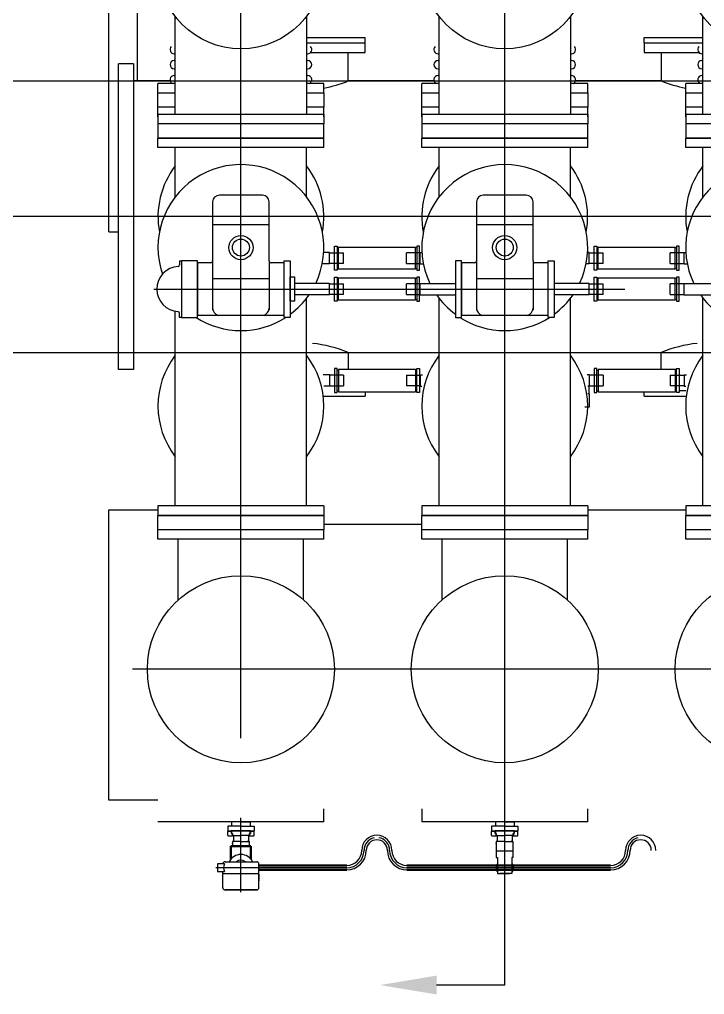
# Model space of a CAD drawing. Header units: millimetres. Extents: x 198973 to 283123, y 132052 to 191502.
# Drawn here: x 237273 to 239090, y 166362 to 168947 of the extents above; entities that cross this region are included whole.
import ezdxf

# ---------------------------------------------------------------- set-up
doc = ezdxf.new("R2010")
doc.units = ezdxf.units.MM
doc.header["$LTSCALE"] = 1000
doc.linetypes.add('G', pattern=[2, 1.25, -0.25, 0.25, -0.25])
for name, color, linetype in [('01', 7, 'Continuous'), ('05', 4, 'G'), ('PUB_HATCH', 8, 'Continuous')]:
    doc.layers.add(name, color=color, linetype=linetype)

# ---------------------------------------------------------------- blocks, each defined once
blk = doc.blocks.new('隔离接地组合式俯视图')
at = {"layer": '01'}
for p, q in [((-1450, 920), (-1450, 480)), ((-1412, 920), (-1450, 920)), ((-1387, 920), (-1412, 920)), ((-1412, 480), (-1412, 920)), ((-1387, 480), (-1387, 920)), ((-1387, 874.2), (-1127.4, 874.2)), ((-1127.4, 525.8), (-1387, 525.8)), ((-1450, 480), (-1412, 480)), ((-1387, 480), (-1412, 480)), ((-1412, 220), (-1450, 220)), ((-1450, 220), (-1450, -220)), ((-1412, -220), (-1412, 220)), ((-1387, 220), (-1412, 220)), ((-1387, -220), (-1387, 220)), ((-1387, 174.2), (-1127.4, 174.2)), ((-1127.4, -174.2), (-1387, -174.2)), ((-1450, -220), (-1412, -220)), ((-1387, -220), (-1412, -220)), ((-1412, -480), (-1450, -480)), ((-1450, -480), (-1450, -920)), ((-1387, -480), (-1412, -480)), ((-1412, -920), (-1412, -480)), ((-1387, -920), (-1387, -480)), ((-1387, -525.8), (-1127.4, -525.8))]:
    blk.add_line(p, q, dxfattribs=at)
for centre in [(-993, 700), (-993, 0), (-993, -700)]:
    blk.add_circle(centre, 220, dxfattribs=at)
blk = doc.blocks.new('户内高位接地开关俯视图')
at = {"layer": '01'}
for p, q in [((-1000, 480), (-1000, 920)), ((-975, 920), (-1000, 920)), ((-975, 480), (-975, 920)), ((-25, 920), (0, 920)), ((-25, 480), (-25, 920)), ((0, 480), (0, 920)), ((-975, 874.2), (-458.9, 874.2)), ((-475, 858), (-475, 863)), ((-475, 863), (-463.9, 863)), ((-325, 858), (-475, 858)), ((-475, 858), (-475, 815)), ((-325, 858), (-475, 858)), ((-325, 863), (-336.1, 863)), ((-325, 863), (-325, 858)), ((-325, 815), (-325, 858)), ((-155.6, 874.2), (-25, 874.2)), ((-475, 815), (-325, 815)), ((-330, 815), (-470, 815)), ((-470, 585), (-470, 815)), ((-330, 780), (-330, 815)), ((-400, 775), (-455, 775)), ((-325.4, 775), (-400, 775)), ((-371.8, 775), (-372, 625)), ((-169, 775), (-325, 775)), ((-229, 775), (-229, 625)), ((-151, 643), (-151, 757)), ((-400, 625), (-455, 625)), ((-325.4, 625), (-400, 625)), ((-325, 625), (-169, 625)), ((-330, 585), (-330, 620)), ((-474.5, 585), (-330, 585)), ((-432.5, 558), (-432.5, 569)), ((-432.5, 569), (-367.5, 569)), ((-367.5, 569), (-367.5, 558)), ((-367.5, 558), (-432.5, 558)), ((-415, 465), (-415, 558)), ((-385, 465), (-385, 558)), ((-975, 525.8), (-424.4, 525.8)), ((-155.6, 525.8), (-25, 525.8)), ((-975, 480), (-1000, 480)), ((-25, 480), (0, 480)), ((-429.5, 441.5), (-370.5, 441.5)), ((-429.5, 236.5), (-429.5, 441.5)), ((-428.5, 444.5), (-428.5, 441.5)), ((-415, 465), (-385, 465)), ((-414, 465), (-386, 465)), ((-414, 428), (-414, 465)), ((-386, 465), (-386, 428)), ((-371.5, 441.5), (-371.5, 444.5)), ((-370.5, 441.5), (-370.5, 236.5)), ((-414, 428), (-386, 428)), ((-414, 261), (-386, 261)), ((-414, 261), (-414, 224)), ((-386, 224), (-386, 261)), ((-429.5, 236.5), (-370.5, 236.5)), ((-428.5, 233.5), (-428.5, 236.5)), ((-371.5, 236.5), (-371.5, 233.5)), ((-975, 220), (-1000, 220)), ((-1000, -220), (-1000, 220)), ((-975, -220), (-975, 220)), ((-415, 224), (-385, 224)), ((-415, 224), (-415, 131)), ((-414, 224), (-386, 224)), ((-385, 224), (-385, 131)), ((-25, 220), (0, 220)), ((-25, -220), (-25, 220)), ((0, -220), (0, 220)), ((-975, 174.2), (-424.4, 174.2)), ((-155.6, 174.2), (-25, 174.2)), ((-470, -115), (-470, 115)), ((-330, 115), (-470, 115)), ((-330, 80), (-330, 115)), ((-400, 75), (-455, 75)), ((-325.4, 75), (-400, 75)), ((-371.8, 75), (-372, -75)), ((-169, 75), (-325, 75)), ((-229, 75), (-229, -75)), ((-151, -57), (-151, 57)), ((-400, -75), (-455, -75)), ((-325.4, -75), (-400, -75)), ((-325, -75), (-169, -75)), ((-330, -115), (-330, -80)), ((-474.5, -115), (-330, -115)), ((-415, -224), (-415, -131)), ((-385, -224), (-385, -131)), ((-975, -174.2), (-424.4, -174.2)), ((-155.6, -174.2), (-25, -174.2)), ((-975, -220), (-1000, -220)), ((-415, -224), (-385, -224)), ((-414, -261), (-414, -224)), ((-414, -224), (-386, -224)), ((-386, -224), (-386, -261)), ((-25, -220), (0, -220)), ((-429.5, -247.5), (-370.5, -247.5)), ((-429.5, -452.5), (-429.5, -247.5)), ((-428.5, -244.5), (-428.5, -247.5)), ((-371.5, -247.5), (-371.5, -244.5)), ((-370.5, -247.5), (-370.5, -452.5)), ((-414, -261), (-386, -261)), ((-414, -439), (-414, -476)), ((-414, -439), (-386, -439)), ((-386, -476), (-386, -439)), ((-429.5, -452.5), (-370.5, -452.5)), ((-428.5, -455.5), (-428.5, -452.5)), ((-371.5, -452.5), (-371.5, -455.5)), ((-1000, -920), (-1000, -480)), ((-975, -480), (-1000, -480)), ((-975, -920), (-975, -480)), ((-415, -476), (-415, -569)), ((-415, -476), (-385, -476)), ((-414, -476), (-386, -476)), ((-385, -476), (-385, -569)), ((-25, -920), (-25, -480)), ((-25, -480), (0, -480)), ((0, -920), (0, -480)), ((-975, -525.8), (-424.4, -525.8)), ((-155.6, -525.8), (-25, -525.8))]:
    blk.add_line(p, q, dxfattribs=at)
for points in [[(-325, 585), (-325, 569), (-475, 569), (-475, 585)], [(-368, 451.5), (-368, 444.5), (-432, 444.5), (-432, 451.5)], [(-368, 226.5), (-368, 233.5), (-432, 233.5), (-432, 226.5)], [(-325, 115), (-325, 131), (-475, 131), (-475, 115)], [(-325, -115), (-325, -131), (-475, -131), (-475, -115)], [(-368, -237.5), (-368, -244.5), (-432, -244.5), (-432, -237.5)], [(-368, -462.5), (-368, -455.5), (-432, -455.5), (-432, -462.5)]]:
    blk.add_lwpolyline(points, close=True, dxfattribs=at)
for centre, radius in [((-290, 700), 32.1), ((-290, 700), 22.5), ((-290, 0), 32.1), ((-290, 0), 22.5)]:
    blk.add_circle(centre, radius, dxfattribs=at)
for centre, radius, start, end in [((-710, 700), 220, 52.3557, 127.6443), ((-400, 863), 60, 3.5833, 176.4167), ((-290, 700), 220, 244.417, 108.7437), ((-463.9, 867), 4, 270, 356.4167), ((-336.1, 867), 4, 183.5833, 270), ((-290, 700), 220, 147.2362, 212.7638), ((-325, 780), 5, 180, 270), ((-450.5, 755), 20, 90, 163.8726), ((-169, 757), 18, 0, 90), ((-450.5, 645), 20, 196.1274, 270), ((-325, 620), 5, 90, 180), ((-169, 643), 18, 270, 0), ((-290, 700), 220, 216.545, 235.3765), ((-710, 700), 220, 232.3557, 307.6443), ((-710, 0), 220, 52.3557, 127.6443), ((-290, 0), 220, 244.417, 115.583), ((-290, 0), 220, 124.6235, 143.455), ((-290, 0), 220, 147.2362, 212.7638), ((-325, 80), 5, 180, 270), ((-450.5, 55), 20, 90, 163.8726), ((-169, 57), 18, 0, 90), ((-450.5, -55), 20, 196.1274, 270), ((-325, -80), 5, 90, 180), ((-169, -57), 18, 270, 0), ((-290, 0), 220, 216.545, 235.3765), ((-710, 0), 220, 232.3557, 307.6443), ((-710, -700), 220, 52.3557, 127.6443), ((-290, -700), 220, 255.5225, 115.583), ((-290, -700), 220, 124.6235, 143.455)]:
    blk.add_arc(centre, radius, start, end, dxfattribs=at)
at = {"layer": '05'}
blk.add_line((-400, 931.4), (-400, -1351.5), dxfattribs=at)
at = {"layer": 'DEFPOINTS', "linetype": 'ByBlock'}
for p in [(-347, 585), (-347, 585), (-347, -115), (-347, -115)]:
    blk.add_point(p, dxfattribs=at)

msp = doc.modelspace()

# ---------------------------------------------------------------- hatches: boundary and pattern name
at = {"layer": 'PUB_HATCH'}
for points in [[(238537.8, 166704.2), (238541.4, 166707.9), (238541.4, 166686.7), (238537.8, 166691.7)], [(238583.1, 166704.2), (238579.4, 166707.9), (238579.4, 166686.7), (238583.1, 166691.7)]]:
    msp.add_hatch(color=256, dxfattribs=at).paths.add_polyline_path(points)

# ---------------------------------------------------------------- linework, layer by layer
for p, q in [((238560.4, 166742.7, 0), (238560.4, 172602.5, 0)), ((237860.4, 167041.4, 0), (237860.4, 172390.8, 0)), ((237585.4, 169164, 0), (237585.4, 168784, 0)), ((238034.6, 168899.4, 0), (238190.4, 168899.4, 0)), ((238190.4, 168884.4, 0), (238190.4, 168899.4, 0)), ((238930.4, 168884.4, 0), (238930.4, 168899.4, 0)), ((238930.4, 168899.4, 0), (239086.2, 168899.4, 0)), ((238034.6, 168884.4, 0), (238190.4, 168884.4, 0)), ((238190.4, 168859.4, 0), (238190.4, 168884.4, 0)), ((238930.4, 168884.4, 0), (238930.4, 168859.4, 0)), ((238930.4, 168884.4, 0), (239086.2, 168884.4, 0)), ((237683.4, 168856, 0), (237686.2, 168856, 0)), ((238034.6, 168856, 0), (238037.4, 168856, 0)), ((238045.4, 168859.4, 0), (238190.4, 168859.4, 0)), ((238145.4, 168784, 0), (238145.4, 168859.4, 0)), ((238383.4, 168856, 0), (238386.2, 168856, 0)), ((238734.6, 168856, 0), (238737.4, 168856, 0)), ((238930.4, 168859.4, 0), (239075.4, 168859.4, 0)), ((238975.4, 168859.4, 0), (238975.4, 168784, 0)), ((239083.4, 168856, 0), (239086.2, 168856, 0)), ((237535.4, 168019, 0), (237535.4, 168829, 0)), ((237575.4, 168829, 0), (237535.4, 168829, 0)), ((237575.4, 168829, 0), (237575.4, 168019, 0)), ((237683.4, 168838, 0), (237686.2, 168838, 0)), ((238034.6, 168838, 0), (238037.4, 168838, 0)), ((238383.4, 168838, 0), (238386.2, 168838, 0)), ((238734.6, 168838, 0), (238737.4, 168838, 0)), ((239083.4, 168838, 0), (239086.2, 168838, 0)), ((237683.4, 168816, 0), (237686.2, 168816, 0)), ((237683.4, 168798, 0), (237686.2, 168798, 0)), ((238034.6, 168816, 0), (238037.4, 168816, 0)), ((238034.6, 168798, 0), (238037.4, 168798, 0)), ((238383.4, 168816, 0), (238386.2, 168816, 0)), ((238383.4, 168798, 0), (238386.2, 168798, 0)), ((238734.6, 168816, 0), (238737.4, 168816, 0)), ((238734.6, 168798, 0), (238737.4, 168798, 0)), ((239083.4, 168816, 0), (239086.2, 168816, 0)), ((239083.4, 168798, 0), (239086.2, 168798, 0)), ((223664.4, 168784, 0), (248610.4, 168784, 0)), ((237673.6, 168784, 0), (237575.4, 168784, 0)), ((237640.4, 168752, 0), (237640.4, 168777, 0)), ((237686.2, 168777, 0), (237640.4, 168777, 0)), ((237678.8, 168777, 0), (237677.1, 168777, 0)), ((238080.4, 168777, 0), (238034.6, 168777, 0)), ((238080.4, 168752, 0), (238080.4, 168777, 0)), ((238373.6, 168784, 0), (238145.4, 168784, 0)), ((238340.4, 168752, 0), (238340.4, 168777, 0)), ((238386.2, 168777, 0), (238340.4, 168777, 0)), ((238378.8, 168777, 0), (238377.1, 168777, 0)), ((238780.4, 168777, 0), (238734.6, 168777, 0)), ((238975.4, 168784, 0), (238747.2, 168784, 0)), ((238780.4, 168752, 0), (238780.4, 168777, 0)), ((239040.4, 168752, 0), (239040.4, 168777, 0)), ((239086.2, 168777, 0), (239040.4, 168777, 0)), ((239078.8, 168777, 0), (239077.1, 168777, 0)), ((237640.4, 168752, 0), (237686.2, 168752, 0)), ((237640.4, 168714, 0), (237640.4, 168752, 0)), ((237640.4, 168752, 0), (237686.2, 168752, 0)), ((238034.6, 168752, 0), (238080.4, 168752, 0)), ((238034.6, 168752, 0), (238080.4, 168752, 0)), ((238080.4, 168752, 0), (238080.4, 168714, 0)), ((238340.4, 168752, 0), (238386.2, 168752, 0)), ((238340.4, 168752, 0), (238386.2, 168752, 0)), ((238340.4, 168714, 0), (238340.4, 168752, 0)), ((238734.6, 168752, 0), (238780.4, 168752, 0)), ((238734.6, 168752, 0), (238780.4, 168752, 0)), ((238780.4, 168752, 0), (238780.4, 168714, 0)), ((239040.4, 168752, 0), (239086.2, 168752, 0)), ((239040.4, 168752, 0), (239086.2, 168752, 0)), ((239040.4, 168714, 0), (239040.4, 168752, 0)), ((237640.4, 168689, 0), (237640.4, 168714, 0)), ((237686.2, 168714, 0), (237640.4, 168714, 0)), ((238080.4, 168714, 0), (238034.6, 168714, 0)), ((238080.4, 168689, 0), (238080.4, 168714, 0)), ((238340.4, 168689, 0), (238340.4, 168714, 0)), ((238386.2, 168714, 0), (238340.4, 168714, 0)), ((238780.4, 168714, 0), (238734.6, 168714, 0)), ((238780.4, 168689, 0), (238780.4, 168714, 0)), ((239040.4, 168689, 0), (239040.4, 168714, 0)), ((239086.2, 168714, 0), (239040.4, 168714, 0)), ((248856.4, 168424, 0), (222510.4, 168424, 0)), ((237510.4, 168384, 0), (237535.4, 168384, 0)), ((238095.4, 168329, 0), (238080, 168329, 0)), ((238095.4, 168299, 0), (238095.4, 168329, 0)), ((238095.4, 168328, 0), (238132.4, 168328, 0)), ((238095.4, 168300, 0), (238095.4, 168328, 0)), ((238118.9, 168342.5, 0), (238115.9, 168342.5, 0)), ((238118.9, 168284.5, 0), (238118.9, 168343.5, 0)), ((238118.9, 168343.5, 0), (238323.9, 168343.5, 0)), ((238132.4, 168300, 0), (238132.4, 168328, 0)), ((238299.4, 168300, 0), (238299.4, 168328, 0)), ((238336.4, 168328, 0), (238299.4, 168328, 0)), ((238323.9, 168284.5, 0), (238323.9, 168343.5, 0)), ((238323.9, 168342.5, 0), (238326.9, 168342.5, 0)), ((238336.4, 168299, 0), (238336.4, 168329, 0)), ((238336.4, 168329, 0), (238340.8, 168329, 0)), ((238336.4, 168300, 0), (238336.4, 168328, 0)), ((238784.4, 168329, 0), (238780, 168329, 0)), ((238784.4, 168299, 0), (238784.4, 168329, 0)), ((238784.4, 168300, 0), (238784.4, 168328, 0)), ((238784.4, 168328, 0), (238821.4, 168328, 0)), ((238807.9, 168342.5, 0), (238804.9, 168342.5, 0)), ((238807.9, 168343.5, 0), (239012.9, 168343.5, 0)), ((238807.9, 168284.5, 0), (238807.9, 168343.5, 0)), ((238821.4, 168300, 0), (238821.4, 168328, 0)), ((238999.4, 168300, 0), (238999.4, 168328, 0)), ((239036.4, 168328, 0), (238999.4, 168328, 0)), ((239012.9, 168284.5, 0), (239012.9, 168343.5, 0)), ((239012.9, 168342.5, 0), (239015.9, 168342.5, 0)), ((239036.4, 168329, 0), (239040.8, 168329, 0)), ((239036.4, 168299, 0), (239036.4, 168329, 0)), ((239036.4, 168300, 0), (239036.4, 168328, 0)), ((238095.4, 168299, 0), (238076.2, 168299, 0)), ((238132.4, 168300, 0), (238095.4, 168300, 0)), ((238115.9, 168285.5, 0), (238118.9, 168285.5, 0)), ((238323.9, 168284.5, 0), (238118.9, 168284.5, 0)), ((238299.4, 168300, 0), (238336.4, 168300, 0)), ((238326.9, 168285.5, 0), (238323.9, 168285.5, 0)), ((238336.4, 168299, 0), (238344.7, 168299, 0)), ((238784.4, 168299, 0), (238776.2, 168299, 0)), ((238821.4, 168300, 0), (238784.4, 168300, 0)), ((238804.9, 168285.5, 0), (238807.9, 168285.5, 0)), ((239012.9, 168284.5, 0), (238807.9, 168284.5, 0)), ((238999.4, 168300, 0), (239036.4, 168300, 0)), ((239015.9, 168285.5, 0), (239012.9, 168285.5, 0)), ((239036.4, 168299, 0), (239044.7, 168299, 0)), ((223889.4, 168064, 0), (248833.4, 168063.6, 0)), ((237575.4, 168064, 0), (237658.4, 168064, 0)), ((238145.4, 168064, 0), (238145.4, 168019, 0)), ((238145.4, 168064, 0), (238386.2, 168064, 0)), ((238762.5, 168064, 0), (238975.4, 168064, 0)), ((238975.4, 168019, 0), (238975.4, 168064, 0)), ((237575.4, 168019, 0), (237535.4, 168019, 0)), ((238115.9, 168018, 0), (238118.9, 168018, 0)), ((238118.9, 168019, 0), (238118.9, 167960, 0)), ((238323.9, 168019, 0), (238118.9, 168019, 0)), ((238323.9, 168019, 0), (238323.9, 167960, 0)), ((238326.9, 168018, 0), (238323.9, 168018, 0)), ((238804.9, 168018, 0), (238807.9, 168018, 0)), ((239012.9, 168019, 0), (238807.9, 168019, 0)), ((238807.9, 168019, 0), (238807.9, 167960, 0)), ((239012.9, 168019, 0), (239012.9, 167960, 0)), ((239015.9, 168018, 0), (239012.9, 168018, 0)), ((238095.4, 168004.5, 0), (238078.7, 168004.5, 0)), ((238095.4, 168004.5, 0), (238095.4, 167974.5, 0)), ((238095.4, 168003.5, 0), (238095.4, 167975.5, 0)), ((238132.4, 168003.5, 0), (238095.4, 168003.5, 0)), ((238132.4, 168003.5, 0), (238132.4, 167975.5, 0)), ((238299.4, 168003.5, 0), (238299.4, 167975.5, 0)), ((238299.4, 168003.5, 0), (238336.4, 168003.5, 0)), ((238336.4, 168004.5, 0), (238336.4, 167974.5, 0)), ((238336.4, 168004.5, 0), (238342.2, 168004.5, 0)), ((238336.4, 168003.5, 0), (238336.4, 167975.5, 0)), ((238784.4, 168004.5, 0), (238778.7, 168004.5, 0)), ((238784.4, 168004.5, 0), (238784.4, 167974.5, 0)), ((238821.4, 168003.5, 0), (238784.4, 168003.5, 0)), ((238784.4, 168003.5, 0), (238784.4, 167975.5, 0)), ((238821.4, 168003.5, 0), (238821.4, 167975.5, 0)), ((238999.4, 168003.5, 0), (239036.4, 168003.5, 0)), ((238999.4, 168003.5, 0), (238999.4, 167975.5, 0)), ((239036.4, 168004.5, 0), (239042.2, 168004.5, 0)), ((239036.4, 168004.5, 0), (239036.4, 167974.5, 0)), ((239036.4, 168003.5, 0), (239036.4, 167975.5, 0)), ((238095.4, 167974.5, 0), (238080.4, 167974.5, 0)), ((238095.4, 167975.5, 0), (238132.4, 167975.5, 0)), ((238336.4, 167975.5, 0), (238299.4, 167975.5, 0)), ((238336.4, 167974.5, 0), (238340.4, 167974.5, 0)), ((238784.4, 167974.5, 0), (238780.4, 167974.5, 0)), ((238784.4, 167954, 0), (238784.4, 167975.5, 0)), ((238784.4, 167975.5, 0), (238821.4, 167975.5, 0)), ((239036.4, 167975.5, 0), (238999.4, 167975.5, 0)), ((239036.4, 167974.5, 0), (239040.4, 167974.5, 0)), ((238080.4, 167948.5, 0), (238190.4, 167948.5, 0)), ((238118.9, 167961, 0), (238115.9, 167961, 0)), ((238118.9, 167960, 0), (238323.9, 167960, 0)), ((238190.4, 167960, 0), (238190.4, 167948.5, 0)), ((238323.9, 167961, 0), (238326.9, 167961, 0)), ((238784.4, 167954, 0), (238780.4, 167954, 0)), ((238784.4, 167954, 0), (238784.4, 167919, 0)), ((238807.9, 167961, 0), (238804.9, 167961, 0)), ((238807.9, 167960, 0), (239012.9, 167960, 0)), ((238930.4, 167948.5, 0), (238930.4, 167960, 0)), ((238930.4, 167948.5, 0), (239042.3, 167948.5, 0)), ((239012.9, 167961, 0), (239015.9, 167961, 0)), ((239022.9, 167963.5, 0), (239040.8, 167963.5, 0)), ((238784.4, 167919, 0), (238772.6, 167919, 0)), ((237640.4, 167657, 0), (237640.4, 167632, 0)), ((238080.4, 167657, 0), (237640.4, 167657, 0)), ((238080.4, 167657, 0), (238080.4, 167632, 0)), ((238780.4, 167657, 0), (238340.4, 167657, 0)), ((238340.4, 167657, 0), (238340.4, 167632, 0)), ((238780.4, 167657, 0), (238780.4, 167632, 0)), ((239480.4, 167657, 0), (239040.4, 167657, 0)), ((239040.4, 167657, 0), (239040.4, 167632, 0)), ((237640.4, 167594, 0), (237640.4, 167632, 0)), ((238080.4, 167632, 0), (237640.4, 167632, 0)), ((237640.4, 167632, 0), (238080.4, 167632, 0)), ((238080.4, 167632, 0), (238080.4, 167594, 0)), ((238780.4, 167632, 0), (238340.4, 167632, 0)), ((238340.4, 167632, 0), (238780.4, 167632, 0)), ((238340.4, 167594, 0), (238340.4, 167632, 0)), ((238780.4, 167632, 0), (238780.4, 167594, 0)), ((239480.4, 167632, 0), (239040.4, 167632, 0)), ((239040.4, 167632, 0), (239480.4, 167632, 0)), ((239040.4, 167594, 0), (239040.4, 167632, 0)), ((237640.4, 167569, 0), (237640.4, 167594, 0)), ((238080.4, 167594, 0), (237640.4, 167594, 0)), ((238080.4, 167569, 0), (238080.4, 167594, 0)), ((238780.4, 167594, 0), (238340.4, 167594, 0)), ((238340.4, 167569, 0), (238340.4, 167594, 0)), ((238780.4, 167569, 0), (238780.4, 167594, 0)), ((239480.4, 167594, 0), (239040.4, 167594, 0)), ((239040.4, 167569, 0), (239040.4, 167594, 0)), ((238080.4, 167569, 0), (237640.4, 167569, 0)), ((237694.4, 167408.2, 0), (237694.4, 167569, 0)), ((238026.4, 167408.2, 0), (238026.4, 167569, 0)), ((238780.4, 167569, 0), (238340.4, 167569, 0)), ((238394.4, 167408.2, 0), (238394.4, 167569, 0)), ((238726.4, 167408.2, 0), (238726.4, 167569, 0)), ((239480.4, 167569, 0), (239040.4, 167569, 0)), ((238080.4, 166820, 0), (238080.4, 166854, 0)), ((238340.4, 166854, 0), (238340.4, 166820, 0)), ((238780.4, 166820, 0), (238780.4, 166854, 0)), ((238048.5, 166820, 0), (237640.4, 166820, 0)), ((237860.4, 166808, 0), (237825.4, 166808, 0)), ((237825.4, 166808, 0), (237825.4, 166796, 0)), ((237860.4, 166820, 0), (237835.4, 166820, 0)), ((237835.4, 166820, 0), (237835.4, 166808, 0)), ((237860.4, 166820, 0), (237885.4, 166820, 0)), ((237860.4, 166808, 0), (237895.4, 166808, 0)), ((237885.4, 166820, 0), (237885.4, 166808, 0)), ((237895.4, 166808, 0), (237895.4, 166796, 0)), ((238080.4, 166820, 0), (238048.5, 166820, 0)), ((238748.5, 166820, 0), (238340.4, 166820, 0)), ((238525.4, 166808, 0), (238525.4, 166796, 0)), ((238560.4, 166808, 0), (238525.4, 166808, 0)), ((238535.4, 166820, 0), (238535.4, 166808, 0)), ((238560.4, 166820, 0), (238535.4, 166820, 0)), ((238560.4, 166820, 0), (238585.4, 166820, 0)), ((238560.4, 166808, 0), (238595.4, 166808, 0)), ((238585.4, 166820, 0), (238585.4, 166808, 0)), ((238595.4, 166808, 0), (238595.4, 166796, 0)), ((238780.4, 166820, 0), (238748.5, 166820, 0)), ((237825.3, 166793.7, 0), (237826.3, 166794.7, 0)), ((237825.3, 166783.7, 0), (237825.3, 166793.7, 0)), ((237825.3, 166783.7, 0), (237826.3, 166782.7, 0)), ((237825.4, 166796, 0), (237860.4, 166796, 0)), ((237826.3, 166794.7, 0), (237835.3, 166794.7, 0)), ((237826.3, 166782.7, 0), (237837.8, 166782.7, 0)), ((237835.3, 166789, 0), (237835.3, 166794.7, 0)), ((237835.3, 166789, 0), (237837.9, 166789, 0)), ((237885.4, 166796, 0), (237835.4, 166796, 0)), ((237835.4, 166796, 0), (237835.4, 166789, 0)), ((237837.8, 166782.7, 0), (237837.8, 166789, 0)), ((237837.9, 166789, 0), (237837.9, 166783, 0)), ((237837.9, 166783, 0), (237860.4, 166783, 0)), ((237840.4, 166783, 0), (237840.4, 166767, 0)), ((237860.4, 166796, 0), (237895.4, 166796, 0)), ((237882.9, 166783, 0), (237860.4, 166783, 0)), ((237880.4, 166783, 0), (237880.4, 166767, 0)), ((237882.9, 166789, 0), (237885.6, 166789, 0)), ((237882.9, 166782.7, 0), (237882.9, 166789, 0)), ((237882.9, 166782.7, 0), (237894.3, 166782.7, 0)), ((237883.2, 166789, 0), (237883.2, 166782.7, 0)), ((237885.4, 166789, 0), (237885.4, 166796, 0)), ((237885.4, 166794.7, 0), (237894.3, 166794.7, 0)), ((237885.6, 166794.7, 0), (237885.6, 166789, 0)), ((237894.3, 166794.7, 0), (237895.3, 166793.7, 0)), ((237894.3, 166782.7, 0), (237895.3, 166783.7, 0)), ((237895.3, 166783.7, 0), (237895.3, 166793.7, 0)), ((238525.3, 166793.7, 0), (238526.3, 166794.7, 0)), ((238525.3, 166783.7, 0), (238525.3, 166793.7, 0)), ((238525.3, 166783.7, 0), (238526.3, 166782.7, 0)), ((238525.4, 166796, 0), (238560.4, 166796, 0)), ((238526.3, 166794.7, 0), (238535.3, 166794.7, 0)), ((238526.3, 166782.7, 0), (238537.8, 166782.7, 0)), ((238535.3, 166789, 0), (238535.3, 166794.7, 0)), ((238535.3, 166789, 0), (238537.9, 166789, 0)), ((238535.4, 166796, 0), (238535.4, 166789, 0)), ((238585.4, 166796, 0), (238535.4, 166796, 0)), ((238537.8, 166782.7, 0), (238537.8, 166789, 0)), ((238537.9, 166789, 0), (238537.9, 166783, 0)), ((238537.9, 166783, 0), (238560.4, 166783, 0)), ((238540.4, 166783, 0), (238540.4, 166767, 0)), ((238560.4, 166796, 0), (238595.4, 166796, 0)), ((238582.9, 166783, 0), (238560.4, 166783, 0)), ((238580.4, 166783, 0), (238580.4, 166767, 0)), ((238582.9, 166782.7, 0), (238582.9, 166789, 0)), ((238582.9, 166789, 0), (238585.6, 166789, 0)), ((238582.9, 166782.7, 0), (238594.3, 166782.7, 0)), ((238583.2, 166789, 0), (238583.2, 166782.7, 0)), ((238585.4, 166789, 0), (238585.4, 166796, 0)), ((238585.4, 166794.7, 0), (238594.3, 166794.7, 0)), ((238585.6, 166794.7, 0), (238585.6, 166789, 0)), ((238594.3, 166794.7, 0), (238595.3, 166793.7, 0)), ((238594.3, 166782.7, 0), (238595.3, 166783.7, 0)), ((238595.3, 166783.7, 0), (238595.3, 166793.7, 0)), ((237860.4, 166767, 0), (237837.9, 166767, 0)), ((237837.9, 166767, 0), (237837.9, 166755, 0)), ((237837.9, 166755, 0), (237882.9, 166755, 0)), ((237860.4, 166767, 0), (237882.9, 166767, 0)), ((237882.9, 166755, 0), (237882.9, 166767, 0)), ((237882.9, 166762.3, 0), (237882.9, 166767, 0)), ((238537.9, 166767, 0), (238537.9, 166742.7, 0)), ((238560.4, 166767, 0), (238537.9, 166767, 0)), ((238560.4, 166767, 0), (238582.9, 166767, 0)), ((238582.9, 166762.3, 0), (238582.9, 166767, 0)), ((238582.9, 166742.7, 0), (238582.9, 166767, 0)), ((238537.9, 166742.7, 0), (238537.9, 166724.7, 0)), ((238537.9, 166742.7, 0), (238582.9, 166742.7, 0)), ((238537.9, 166742.7, 0), (238582.9, 166742.7, 0)), ((238537.9, 166742.7, 0), (238582.9, 166742.7, 0)), ((238582.9, 166724.7, 0), (238582.9, 166742.7, 0)), ((237798.1, 166707.9, 0), (237798.1, 166687.9, 0)), ((237816.6, 166707.9, 0), (237798.1, 166707.9, 0)), ((237812.4, 166707.9, 0), (237812.4, 166707.9, 0)), ((237818.4, 166713.9, 0), (237902.4, 166713.9, 0)), ((237908.4, 166644.9, 0), (237908.4, 166707.9, 0)), ((237908.4, 166707.9, 0), (237908.4, 166707.9, 0)), ((238541.4, 166707.9, 0), (238537.8, 166704.2, 0)), ((238537.8, 166704.2, 0), (238537.8, 166691.7, 0)), ((238537.9, 166724.7, 0), (238541.4, 166724.7, 0)), ((238541.4, 166724.7, 0), (238541.4, 166682.7, 0)), ((238583, 166724.7, 0), (238579.4, 166724.7, 0)), ((238579.4, 166724.7, 0), (238579.4, 166682.7, 0)), ((238579.4, 166707.9, 0), (238583.1, 166704.2, 0)), ((238583.1, 166704.2, 0), (238583.1, 166691.7, 0)), ((237812.4, 166644.9, 0), (237812.4, 166687.9, 0)), ((237908.4, 166681.9, 0), (237812.4, 166681.9, 0)), ((237908.4, 166680.9, 0), (237908.4, 166672.9, 0)), ((238537.8, 166691.7, 0), (238541.4, 166686.7, 0)), ((238583.1, 166691.7, 0), (238579.4, 166686.7, 0)), ((237908.4, 166672.9, 0), (237908.4, 166662.9, 0)), ((237902.4, 166638.9, 0), (237818.4, 166638.9, 0)), ((237818.4, 166638.9, 0), (237902.4, 166638.9, 0))]:
    msp.add_line(p, q, dxfattribs=at)
at = {"layer": 'PUB_HATCH', "ltscale": 0.8}
msp.add_line((237510.4, 168384, 0), (237510.4, 171018, 0), dxfattribs=at)
at = {"layer": 'PUB_HATCH', "ltscale": 500}
msp.add_line((239548.1, 167224, 0), (237572.8, 167224, 0), dxfattribs=at)
at = {"layer": 'PUB_HATCH', "ltscale": 0.5}
for p, q in [((237860.4, 166633.4, 0), (237860.4, 166829.9, 0)), ((238141, 166697.9, 0), (237793.8, 166697.9, 0)), ((238841, 166697.9, 0), (238301, 166697.9, 0))]:
    msp.add_line(p, q, dxfattribs=at)
at = {"layer": 'PUB_HATCH', "ltscale": 5}
msp.add_line((238560.4, 166680.7, 0), (238560.4, 166829.2, 0), dxfattribs=at)
at = {"layer": 'PUB_HATCH', "lineweight": 50, "ltscale": 0.5}
for p, q in [((237886.9, 166755, 0), (237833.9, 166755, 0)), ((237833.9, 166720.8, 0), (237833.9, 166755, 0)), ((237886.9, 166755, 0), (237886.9, 166720.8, 0)), ((237908.4, 166703.9, 0), (238141, 166703.9, 0)), ((238301, 166703.9, 0), (238841, 166703.9, 0)), ((237908.4, 166691.9, 0), (238141, 166691.9, 0)), ((238301, 166691.9, 0), (238841, 166691.9, 0))]:
    msp.add_line(p, q, dxfattribs=at)
at = {"layer": 'PUB_HATCH', "ltscale": 8}
for p, q in [((238181, 166743.9, 0), (238181, 166743.9, 0)), ((238261, 166743.9, 0), (238261, 166743.9, 0)), ((238881, 166743.9, 0), (238881, 166743.9, 0))]:
    msp.add_line(p, q, dxfattribs=at)
at = {"layer": 'PUB_HATCH', "ltscale": 2}
for p, q in [((237798.1, 166687.9, 0), (237816.6, 166687.9, 0)), ((238541.4, 166682.7, 0), (238573.4, 166682.7, 0)), ((238579.4, 166682.7, 0), (238547.4, 166682.7, 0))]:
    msp.add_line(p, q, dxfattribs=at)
at = {"layer": 'PUB_HATCH', "color": 7}
for q in [(238560.4, 166680.7, 0), (238379.4, 166386.8, 0)]:
    msp.add_line((238560.4, 166386.8, 0), q, dxfattribs=at)
at = {"layer": 'PUB_HATCH', "elevation": 0}
for points in [[(238108.9, 168346), (238115.9, 168346), (238115.9, 168282), (238108.9, 168282)], [(238333.9, 168346), (238326.9, 168346), (238326.9, 168282), (238333.9, 168282)], [(238797.9, 168346), (238804.9, 168346), (238804.9, 168282), (238797.9, 168282)], [(239022.9, 168346), (239015.9, 168346), (239015.9, 168282), (239022.9, 168282)], [(238108.9, 167957.5), (238115.9, 167957.5), (238115.9, 168021.5), (238108.9, 168021.5)], [(238333.9, 167957.5), (238326.9, 167957.5), (238326.9, 168021.5), (238333.9, 168021.5)], [(238797.9, 167957.5), (238804.9, 167957.5), (238804.9, 168021.5), (238797.9, 168021.5)], [(239022.9, 167957.5), (239015.9, 167957.5), (239015.9, 168021.5), (239022.9, 168021.5)]]:
    msp.add_lwpolyline(points, close=True, dxfattribs=at)
for points in [[(237640.4, 166877), (237510.4, 166877), (237510.4, 167647), (237640.4, 167647)], [(238780.4, 167647), (239040.4, 167647)], [(238080.4, 167609), (238340.4, 167609)]]:
    msp.add_lwpolyline(points, dxfattribs=at)
at = {"layer": 'PUB_HATCH'}
for centre in [(237860.4, 167224, 0), (238560.4, 167224, 0), (239260.4, 167224, 0)]:
    msp.add_circle(centre, 248, dxfattribs=at)
for centre, radius, start, end in [((237683.4, 168867, 0), 11, 135.5236, 270), ((238037.4, 168867, 0), 11, 270, 44.4764), ((238383.4, 168867, 0), 11, 135.5236, 270), ((238737.4, 168867, 0), 11, 270, 44.4764), ((239083.4, 168867, 0), 11, 135.5236, 270), ((237683.4, 168827, 0), 11, 90, 270), ((238037.4, 168827, 0), 11, 270, 90), ((238383.4, 168827, 0), 11, 90, 270), ((238737.4, 168827, 0), 11, 270, 90), ((239083.4, 168827, 0), 11, 90, 270), ((237683.4, 168787, 0), 11, 90, 245.38), ((238037.4, 168787, 0), 11, 294.62, 90), ((238383.4, 168787, 0), 11, 90, 245.38), ((238737.4, 168787, 0), 11, 294.62, 90), ((239083.4, 168787, 0), 11, 90, 245.38), ((238010.4, 169117.7, 0), 360, 281.2123, 292.0243), ((239110.4, 169117.7, 0), 360, 247.9757, 258.7877), ((237860.4, 168424, 0), 220, 142.3557, 190.7406), ((237860.4, 168424, 0), 220, 349.2594, 37.6443), ((238560.4, 168424, 0), 220, 142.3557, 190.7406), ((238560.4, 168424, 0), 220, 349.2594, 37.6443), ((239260.4, 168424, 0), 220, 142.3557, 190.7406), ((238010.4, 167730.2, 0), 360, 67.9757, 83.6343), ((239110.4, 167730.2, 0), 360, 96.3657, 112.0243), ((238221, 166743.9, 0), 40, 0, 180), ((238221, 166743.9, 0), 34, 102.4969, 180), ((238221, 166743.9, 0), 34, 0, 81.2695), ((238921, 166743.9, 0), 40, 0, 180), ((238921, 166743.9, 0), 34, 102.4969, 180), ((238221, 166743.9, 0), 28, 0, 180), ((238921, 166743.9, 0), 28, 0, 180), ((237860.4, 166697.9, 0), 35, 27.2029, 152.7971), ((238141, 166743.9, 0), 40, 270, 0), ((238141, 166743.9, 0), 52, 270, 0), ((238841, 166743.9, 0), 52, 270, 0), ((238841, 166743.9, 0), 40, 270, 0), ((237818.4, 166707.9, 0), 6, 90, 180), ((237837, 166697.9, 0), 22.7, 153.915, 206.085), ((237860.4, 166697.9, 0), 20, 53.1301, 126.8699), ((237902.4, 166707.9, 0), 6, 0, 90), ((237818.4, 166644.9, 0), 6, 180, 270), ((237902.4, 166644.9, 0), 6, 270, 0)]:
    msp.add_arc(centre, radius, start, end, dxfattribs=at)
at = {"layer": 'PUB_HATCH', "ltscale": 8}
for centre, start, end in [((238141, 166743.9, 0), 270, 0), ((238301, 166743.9, 0), 180, 270), ((238841, 166743.9, 0), 270, 0)]:
    msp.add_arc(centre, 46, start, end, dxfattribs=at)
at = {"layer": 'PUB_HATCH', "ltscale": 2}
for radius in [52, 40]:
    msp.add_arc((238301, 166743.9, 0), radius, 180, 270, dxfattribs=at)
at = {"layer": 'PUB_HATCH', "color": 0, "linetype": 'ByBlock'}
for p in [(237835.4, 166796, 0), (237885.4, 166796, 0), (238535.4, 166796, 0), (238585.4, 166796, 0), (237837.9, 166763.4, 0), (237880.4, 166769.9, 0), (237880.4, 166769.6, 0), (238537.9, 166763.4, 0), (238580.4, 166769.9, 0), (238580.4, 166769.6, 0)]:
    msp.add_point(p, dxfattribs=at)
at = {"layer": 'PUB_HATCH', "color": 7}
msp.add_solid([(238379.4, 166411.8, 0), (238379.4, 166361.8, 0), (238229.4, 166386.8, 0)], dxfattribs=at)

# ---------------------------------------------------------------- block references
at = {"layer": 'PUB_HATCH', "rotation": 90}
for name, p in [('隔离接地组合式俯视图', (238560.4, 170082, 0)), ('户内高位接地开关俯视图', (238560.4, 168632, 0))]:
    msp.add_blockref(name, p, dxfattribs=at)

doc.saveas('drawing.dxf')
